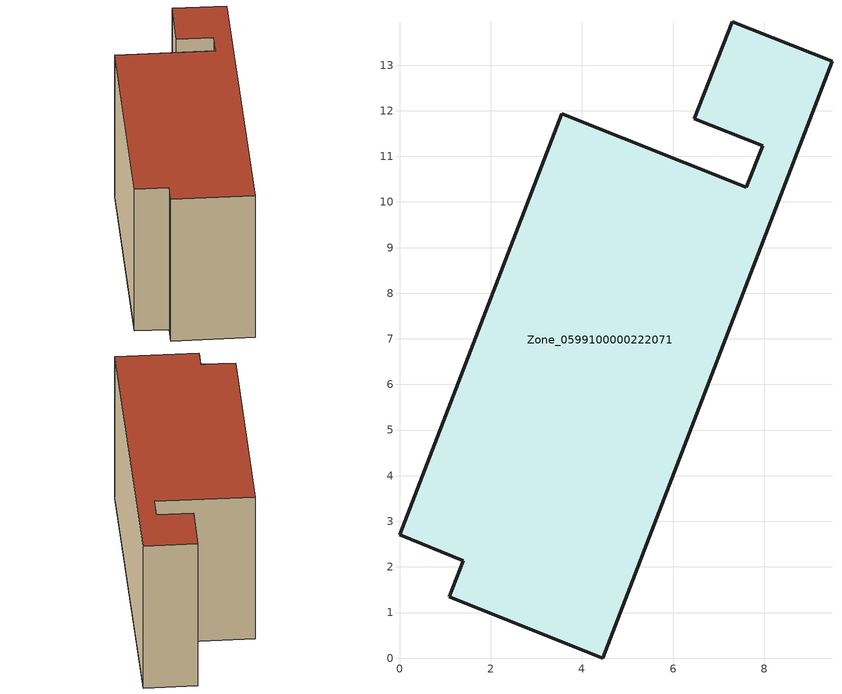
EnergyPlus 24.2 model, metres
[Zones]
Zone_0599100000222071
 floor ground (C_G): 7.96,11.23 6.46,11.83 7.29,13.95 9.48,13.08 4.46,0 1.09,1.35 1.4,2.14 0,2.7 3.56,11.93 7.6,10.32 z6.79
 wall outside (C_F): 1.4,2.14 1.09,1.35 4.46,0 9.48,13.08 7.29,13.95 6.46,11.83 7.96,11.23 7.6,10.32 3.56,11.93 0,2.7 1.4,2.14 z6.79:14.28
 roof outside (C_R): 7.96,11.23 7.6,10.32 3.56,11.93 0,2.7 1.4,2.14 1.09,1.35 4.46,0 9.48,13.08 7.29,13.95 6.46,11.83 z14.28
[BUILDING]
Pand.0599100000222071: North Axis=0; Terrain=City; Loads Convergence Tolerance Value=0.04; Temperature Convergence Tolerance Value=0.4; Solar Distribution=FullExterior; Maximum Number of Warmup Days=25; Minimum Number of Warmup Days=1
[Site:Location]
Rotterdam.The.Hague.AP_ZH_NLD Design_Conditions: Latitude=51.96; Longitude=4.45; Time Zone=1; Elevation=-4.5
[SITE:GROUNDTEMPERATURE:BUILDINGSURFACE]
18, 18, 18, 18, 18, 18, 18, 18, 18, 18, 18, 18
[MATERIAL] Thermal Absorptance=0.9; Solar Absorptance=0.7; Visible Absorptance=0.7
Name | Roughness | Thickness | Conductivity | Density | Specific Heat
G.TI.1975-1991 | MediumSmooth | 0.15 | 0.288461 | 540 | 1210
F.TI.1975-1991 | Rough | 0.3 | 0.230769 | 1920 | 840
R.TI.1975-1991 | MediumRough | 0.2 | 0.153846 | 1500 | 1000
[CONSTRUCTION]
C_G: G.TI.1975-1991
C_F: F.TI.1975-1991
C_R: R.TI.1975-1991
[ZONE]
Zone_0599100000222071: Type=1; Multiplier=1; Ceiling Height=Autocalculate; Volume=Autocalculate; Floor Area=autocalculate; Part of Total Floor Area=Yes
[ZONEINFILTRATION:DESIGNFLOWRATE]
Infil_Zone_0599100000222071: Zone or ZoneList or Space or SpaceList=Zone_0599100000222071; Schedule=AlwaysOn; Design Flow Rate Calculation Method=Flow/Area; Flow Rate per Floor Area=0.003; Constant Term Coefficient=1; Temperature Term Coefficient=0; Velocity Term Coefficient=0; Velocity Squared Term Coefficient=0
[HVACTEMPLATE:ZONE:IDEALLOADSAIRSYSTEM]
Zone_0599100000222071: Maximum Heating Supply Air Temperature=50; Minimum Cooling Supply Air Temperature=13; Maximum Heating Supply Air Humidity Ratio=0.0156; Minimum Cooling Supply Air Humidity Ratio=0.0077; Heating Limit=NoLimit; Cooling Limit=NoLimit; Dehumidification Control Type=ConstantSensibleHeatRatio; Cooling Sensible Heat Ratio=0.7; Dehumidification Setpoint=60; Humidification Control Type=None; Humidification Setpoint=30; Outdoor Air Method=None; Outdoor Air Flow Rate per Person=0.00944; Outdoor Air Flow Rate per Zone Floor Area=0; Outdoor Air Flow Rate per Zone=0; Demand Controlled Ventilation Type=None; Outdoor Air Economizer Type=NoEconomizer; Heat Recovery Type=None; Sensible Heat Recovery Effectiveness=0.7; Latent Heat Recovery Effectiveness=0.65
[ZONECONTROL:THERMOSTAT]
ThermostatControl_Zone_0599100000222071: Zone or ZoneList=Zone_0599100000222071; Control Type Schedule=DualSetpointControlType; Control 1=Thermostat_Zone_0599100000222071; Temperature Difference Between Cutout And Setpoint=0
[THERMOSTATSETPOINT:DUALSETPOINT]
Thermostat_Zone_0599100000222071: Heating Setpoint Temperature Schedule=HeatingSetpoint_Zone_0599100000222071; Cooling Setpoint Temperature Schedule=CoolingSetpoint_Zone_0599100000222071
[SCHEDULE:COMPACT]
HeatingSetpoint_Zone_0599100000222071: Through: 12/31, For: AllDays, Until: 24:00, 21
CoolingSetpoint_Zone_0599100000222071: Through: 12/31, For: AllDays, Until: 24:00, 24
DualSetpointControlType: Through: 12/31, For: AllDays, Until: 24:00, 4
AlwaysOn: Through: 12/31, For: AllDays, Until: 24:00, 1
